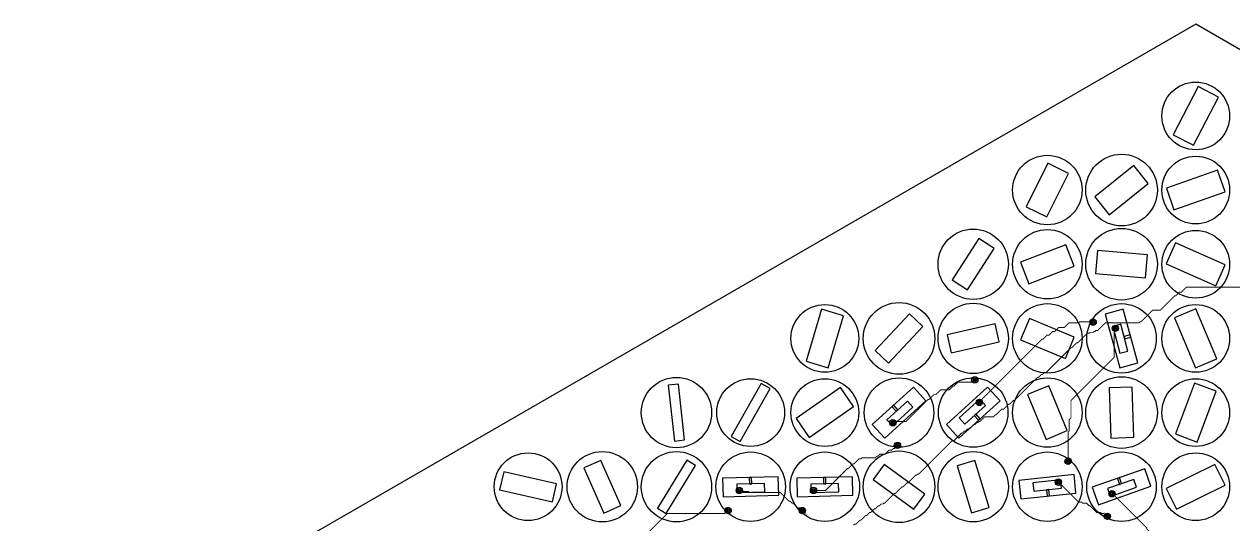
# Model space of a CAD drawing. Header units: millimetres. Extents: x -183 to 183, y -212 to 212.
# Drawn here: x -183.2 to 5.8, y 133.4 to 211.5 of the extents above; entities that cross this region are included whole.
import ezdxf

# ---------------------------------------------------------------- set-up
doc = ezdxf.new("R2010")
doc.units = ezdxf.units.MM
for name, color, linetype in [('ANTIPAD', 8, 'Continuous'), ('BOT_PAD', 40, 'Continuous'), ('BOT_TRACE', 30, 'Continuous'), ('DIODE_SHEET', 6, 'Continuous'), ('OUTLINE', 7, 'Continuous'), ('TOP_DISC', 1, 'Continuous'), ('TOP_ISLAND', 3, 'Continuous'), ('TOP_SLOT', 2, 'Continuous'), ('VIA_DRILL', 5, 'Continuous'), ('VIA_PAD', 4, 'Continuous')]:
    doc.layers.add(name, color=color, linetype=linetype)

msp = doc.modelspace()

# ---------------------------------------------------------------- linework, layer by layer
at = {"layer": 'ANTIPAD'}
for centre in [(-16.055, 164.951), (-12.578, 163.979), (-34.551, 155.928), (-33.838, 152.389), (-47.361, 149.211), (-46.645, 145.672), (-19.965, 143.186), (-21.484, 139.911), (-71.365, 138.623), (-59.764, 138.62), (-13.102, 138.108), (-73.133, 135.476), (-61.525, 135.468), (-13.816, 134.569)]:
    msp.add_circle(centre, 0.5, dxfattribs=at)
at = {"layer": 'BOT_PAD'}
for centre in [(-16.055, 164.951), (-12.578, 163.979), (-34.551, 155.928), (-33.838, 152.389), (-47.361, 149.211), (-46.645, 145.672), (-19.965, 143.186), (-21.484, 139.911), (-71.365, 138.623), (-59.764, 138.62), (-13.102, 138.108), (-73.133, 135.476), (-61.525, 135.468), (-13.816, 134.569)]:
    msp.add_circle(centre, 0.3, dxfattribs=at)
at = {"layer": 'BOT_TRACE', "const_width": 0.15}
for points in [[(7.945, 170.403), (-1.505, 170.403), (-2.255, 169.653), (-2.555, 169.653), (-3.155, 169.053), (-3.305, 169.053), (-5.555, 166.803), (-6.755, 166.803), (-8.555, 165.003), (-8.705, 165.003), (-8.855, 164.853), (-14.105, 164.853), (-15.305, 163.653), (-15.605, 163.653), (-15.755, 163.503), (-15.905, 163.503), (-16.055, 163.353), (-16.505, 163.353), (-16.655, 163.203), (-16.955, 163.203), (-18.455, 161.703), (-18.605, 161.703), (-19.355, 160.953), (-19.505, 160.953), (-23.405, 157.053), (-23.705, 157.053), (-24.005, 156.753), (-24.155, 156.753), (-24.605, 156.303), (-24.755, 156.303), (-28.355, 152.703), (-28.505, 152.703), (-29.105, 152.103), (-29.255, 152.103), (-30.005, 151.353), (-30.305, 151.353), (-31.205, 150.453), (-31.355, 150.453), (-31.655, 150.153), (-33.005, 150.153), (-33.755, 149.403), (-33.905, 149.403), (-34.055, 149.253), (-34.205, 149.253), (-34.505, 148.953), (-34.655, 148.953), (-35.255, 148.353), (-35.405, 148.353), (-35.555, 148.203), (-35.705, 148.203), (-36.005, 147.903), (-36.155, 147.903), (-36.455, 147.603), (-36.605, 147.603), (-37.805, 146.403), (-38.105, 146.403), (-43.355, 141.153), (-43.505, 141.153), (-43.655, 141.003), (-43.805, 141.003), (-45.005, 139.803), (-45.155, 139.803), (-45.755, 139.203), (-45.905, 139.203), (-46.955, 138.153), (-47.105, 138.153), (-48.605, 136.653), (-48.755, 136.653), (-48.905, 136.503), (-49.205, 136.503), (-49.505, 136.203), (-49.655, 136.203), (-50.105, 135.753), (-50.255, 135.753), (-50.855, 135.153), (-51.005, 135.153), (-51.455, 134.703), (-51.605, 134.703), (-52.355, 133.953), (-52.505, 133.953), (-53.105, 133.353), (-53.405, 133.353), (-53.555, 133.203)], [(-16.055, 164.951), (-16.055, 165.003), (-18.155, 165.003), (-18.305, 164.853), (-19.805, 164.853), (-20.555, 164.103), (-21.455, 164.103), (-22.055, 163.503), (-22.355, 163.503), (-22.955, 162.903), (-23.255, 162.903), (-23.855, 162.303), (-24.005, 162.303), (-33.905, 152.403), (-33.838, 152.389)], [(-19.965, 143.186), (-19.955, 143.253), (-19.955, 147.753), (-19.805, 147.903), (-19.805, 149.703), (-19.505, 150.003), (-19.505, 152.703), (-12.755, 159.453), (-12.755, 163.803), (-12.605, 163.953), (-12.578, 163.979)], [(-34.551, 155.928), (-34.505, 155.853), (-34.805, 155.553), (-37.205, 155.553), (-37.805, 154.953), (-37.955, 154.953), (-38.555, 154.353), (-39.905, 154.353), (-40.655, 153.603), (-40.955, 153.603), (-41.705, 152.853), (-41.855, 152.853), (-45.305, 149.403), (-47.255, 149.403), (-47.405, 149.253), (-47.361, 149.211)], [(-46.645, 145.672), (-46.655, 145.653), (-47.105, 145.203), (-47.255, 145.203), (-47.555, 144.903), (-48.005, 144.903), (-48.605, 144.303), (-49.355, 144.303), (-49.655, 144.003), (-49.805, 144.003), (-50.105, 143.703), (-52.205, 143.703), (-52.355, 143.553), (-52.655, 143.553), (-53.405, 142.803), (-53.555, 142.803), (-54.305, 142.053), (-54.455, 142.053), (-57.905, 138.603), (-59.705, 138.603), (-59.764, 138.62)], [(-13.816, 134.569), (-13.805, 134.553), (-14.105, 134.853), (-14.255, 134.853), (-14.405, 135.003), (-14.705, 135.003), (-14.855, 135.153), (-15.455, 135.153), (-16.505, 136.203), (-16.655, 136.203), (-17.105, 136.653), (-17.705, 136.653), (-17.855, 136.803), (-18.305, 136.803), (-21.455, 139.953), (-21.484, 139.911)], [(-61.525, 135.468), (-61.505, 135.453), (-61.955, 135.903), (-62.255, 135.903), (-63.005, 136.653), (-63.155, 136.653), (-63.455, 136.953), (-63.605, 136.953), (-64.955, 138.303), (-69.755, 138.303), (-69.905, 138.453), (-71.255, 138.453), (-71.405, 138.603), (-71.365, 138.623)], [(-4.584, 125.289), (-4.655, 125.253), (-5.105, 125.703), (-5.105, 126.003), (-5.405, 126.303), (-5.405, 126.603), (-6.005, 127.203), (-6.005, 127.803), (-6.305, 128.103), (-6.305, 128.253), (-6.455, 128.403), (-6.455, 129.003), (-6.755, 129.303), (-6.755, 131.553), (-7.355, 132.153), (-7.355, 132.303), (-7.655, 132.603), (-7.655, 132.753), (-13.055, 138.153), (-13.102, 138.108)], [(-73.133, 135.476), (-73.205, 135.453), (-73.655, 135.003), (-82.655, 135.003), (-89.405, 128.253)]]:
    msp.add_lwpolyline(points, dxfattribs=at)
at = {"layer": 'DIODE_SHEET'}
for points in [[(-11.212, 162.687), (-11.12, 162.349), (-10.155, 162.611), (-10.247, 162.949)], [(-46.832, 151.015), (-46.573, 151.251), (-47.246, 151.991), (-47.505, 151.755)], [(-34.368, 150.584), (-34.627, 150.349), (-33.955, 149.609), (-33.696, 149.844)], [(-69.787, 139.645), (-69.437, 139.654), (-69.463, 140.654), (-69.813, 140.645)], [(-58.188, 139.645), (-57.838, 139.655), (-57.866, 140.654), (-58.216, 140.644)], [(-11.915, 139.566), (-11.585, 139.683), (-11.917, 140.626), (-12.247, 140.509)], [(-22.979, 138.77), (-23.328, 138.734), (-23.224, 137.74), (-22.876, 137.776)]]:
    msp.add_lwpolyline(points, close=True, dxfattribs=at)
at = {"layer": 'OUTLINE'}
msp.add_lwpolyline([(0, 211.547), (-183.205, 105.774), (-183.205, -105.774), (0, -211.547), (183.205, -105.774), (183.205, 105.774)], close=True, dxfattribs=at)
at = {"layer": 'TOP_DISC'}
for centre, radius in [((0, 197.2), 5.3), ((-23.2, 185.6), 5.435), ((-11.6, 185.6), 5.6), ((0, 185.6), 5.3), ((-11.6, 174), 5.6), ((-34.8, 174), 5.5), ((-23.2, 174), 5.435), ((0, 174), 5.3), ((-58, 162.4), 5.3), ((-46.4, 162.4), 5.6), ((-34.8, 162.4), 5.5), ((-23.2, 162.4), 5.435), ((-11.6, 162.4), 5.435), ((0, 162.4), 5.3), ((-81.2, 150.8), 5.5), ((-69.6, 150.8), 5.3), ((-58, 150.8), 5.3), ((-46.4, 150.8), 5.435), ((-34.8, 150.8), 5.435), ((-23.2, 150.8), 5.435), ((-11.6, 150.8), 5.6), ((0, 150.8), 5.3), ((-104.4, 139.2), 5.3), ((-92.8, 139.2), 5.5), ((-81.2, 139.2), 5.5), ((-69.6, 139.2), 5.435), ((-58, 139.2), 5.435), ((-46.4, 139.2), 5.6), ((-34.8, 139.2), 5.5), ((-23.2, 139.2), 5.435), ((-11.6, 139.2), 5.435), ((0, 139.2), 5.3)]:
    msp.add_circle(centre, radius, dxfattribs=at)
at = {"layer": 'TOP_ISLAND'}
for points in [[(-12.99, 164.275), (-11.85, 160.079), (-10.596, 160.42), (-11.736, 164.616)], [(-47.437, 148.709), (-44.219, 151.633), (-45.094, 152.595), (-48.312, 149.671)], [(-33.761, 152.89), (-36.981, 149.969), (-36.108, 149.006), (-32.888, 151.928)], [(-21.125, 140.27), (-25.45, 139.821), (-25.316, 138.528), (-20.991, 138.977)], [(-13.367, 137.675), (-9.267, 139.122), (-9.7, 140.348), (-13.8, 138.901)], [(-71.751, 138.293), (-67.404, 138.408), (-67.439, 139.707), (-71.785, 139.593)], [(-60.149, 138.289), (-55.803, 138.412), (-55.84, 139.712), (-60.186, 139.588)]]:
    msp.add_lwpolyline(points, close=True, dxfattribs=at)
at = {"layer": 'TOP_SLOT'}
for points in [[(-0.355, 192.607), (3.551, 200.135), (0.355, 201.793), (-3.551, 194.265)], [(-23.267, 181.392), (-19.904, 188.217), (-23.133, 189.808), (-26.496, 182.983)], [(-13.541, 181.748), (-7.413, 186.639), (-9.659, 189.452), (-15.787, 184.561)], [(-3.406, 182.499), (4.597, 185.304), (3.406, 188.701), (-4.597, 185.896)], [(-35.665, 169.978), (-31.497, 176.452), (-33.935, 178.022), (-38.103, 171.548)], [(-26.101, 170.951), (-19.003, 173.691), (-20.299, 177.049), (-27.397, 174.309)], [(-7.538, 175.453), (-15.349, 176.134), (-15.662, 172.547), (-7.851, 171.866)], [(4.606, 173.924), (-3.145, 177.366), (-4.606, 174.076), (3.145, 170.634)], [(-57.483, 157.823), (-55.066, 165.951), (-58.517, 166.977), (-60.934, 158.849)], [(-14.139, 166.216), (-11.859, 157.824), (-9.061, 158.584), (-11.341, 166.976)], [(3.302, 159.189), (0.016, 167.006), (-3.302, 165.611), (-0.016, 157.794)], [(-48.022, 158.548), (-42.662, 164.269), (-44.778, 166.252), (-50.138, 160.531)], [(-38.225, 160.121), (-30.723, 161.853), (-31.375, 164.679), (-38.877, 162.947)], [(-18.996, 162.599), (-26.02, 165.525), (-27.404, 162.201), (-20.38, 159.275)], [(-79.924, 146.514), (-80.886, 155.261), (-82.476, 155.086), (-81.514, 146.339)], [(-71.253, 146.255), (-66.555, 154.557), (-67.947, 155.345), (-72.645, 147.043)], [(-20.08, 147.975), (-22.995, 155.004), (-26.32, 153.625), (-23.405, 146.596)], [(0.204, 146.198), (3.169, 154.143), (-0.204, 155.402), (-3.169, 147.457)], [(-60.452, 146.901), (-53.492, 151.744), (-55.548, 154.699), (-62.508, 149.856)], [(-48.643, 146.803), (-42.207, 152.651), (-44.157, 154.797), (-50.593, 148.949)], [(-32.554, 154.796), (-38.994, 148.952), (-37.046, 146.804), (-30.606, 152.648)], [(-9.669, 146.943), (-9.933, 154.779), (-13.531, 154.657), (-13.267, 146.821)], [(-89.92, 136.262), (-93.027, 143.308), (-95.68, 142.138), (-92.573, 135.092)], [(-82.815, 135.03), (-78.22, 142.535), (-79.585, 143.37), (-84.18, 135.865)], [(-42.383, 138.045), (-48.698, 142.691), (-50.417, 140.355), (-44.102, 135.709)], [(-32.298, 135.934), (-34.526, 143.305), (-37.302, 142.466), (-35.074, 135.095)], [(-15.218, 136.386), (-7.017, 139.279), (-7.982, 142.014), (-16.183, 139.121)], [(-3.005, 135.709), (4.599, 139.463), (3.005, 142.691), (-4.599, 138.937)], [(-99.944, 139.676), (-108.214, 141.552), (-108.856, 138.724), (-100.586, 136.848)], [(-73.908, 137.636), (-65.215, 137.865), (-65.292, 140.764), (-73.985, 140.535)], [(-62.305, 137.627), (-53.613, 137.874), (-53.695, 140.773), (-62.387, 140.526)], [(-19.025, 141.092), (-27.675, 140.193), (-27.375, 137.308), (-18.725, 138.207)]]:
    msp.add_lwpolyline(points, close=True, dxfattribs=at)
at = {"layer": 'VIA_DRILL'}
for centre in [(-16.055, 164.951), (-12.578, 163.979), (-34.551, 155.928), (-33.838, 152.389), (-47.361, 149.211), (-46.645, 145.672), (-19.965, 143.186), (-21.484, 139.911), (-71.365, 138.623), (-59.764, 138.62), (-13.102, 138.108), (-73.133, 135.476), (-61.525, 135.468), (-13.816, 134.569)]:
    msp.add_circle(centre, 0.15, dxfattribs=at)
at = {"layer": 'VIA_PAD'}
for centre in [(-16.055, 164.951), (-12.578, 163.979), (-34.551, 155.928), (-33.838, 152.389), (-47.361, 149.211), (-46.645, 145.672), (-19.965, 143.186), (-21.484, 139.911), (-71.365, 138.623), (-59.764, 138.62), (-13.102, 138.108), (-73.133, 135.476), (-61.525, 135.468), (-13.816, 134.569)]:
    msp.add_circle(centre, 0.3, dxfattribs=at)

doc.saveas('drawing.dxf')
